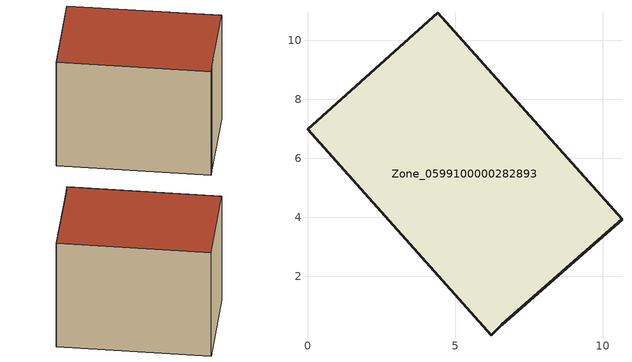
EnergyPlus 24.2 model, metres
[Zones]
Zone_0599100000282893
 floor ground (C_G): 0,6.98 4.42,10.92 10.65,3.94 6.57,0.36 6.21,0.02 z0
 wall outside (C_F): 10.65,3.94 4.42,10.92 0,6.98 6.21,0.02 6.57,0.36 10.65,3.94 z0:7.56
 roof outside (C_R): 4.42,10.92 0,6.98 6.21,0.02 6.57,0.36 10.65,3.94 z7.56
[BUILDING]
Pand.0599100000282893: North Axis=0; Terrain=City; Loads Convergence Tolerance Value=0.04; Temperature Convergence Tolerance Value=0.4; Solar Distribution=FullExterior; Maximum Number of Warmup Days=25; Minimum Number of Warmup Days=1
[Site:Location]
Rotterdam.The.Hague.AP_ZH_NLD Design_Conditions: Latitude=51.96; Longitude=4.45; Time Zone=1; Elevation=-4.5
[SITE:GROUNDTEMPERATURE:BUILDINGSURFACE]
18, 18, 18, 18, 18, 18, 18, 18, 18, 18, 18, 18
[MATERIAL] Thermal Absorptance=0.9; Solar Absorptance=0.7; Visible Absorptance=0.7
Name | Roughness | Thickness | Conductivity | Density | Specific Heat
G.TI.1965-1974 | MediumSmooth | 0.15 | 0.882353 | 540 | 1210
F.TI.1965-1974 | Rough | 0.3 | 0.697674 | 1920 | 840
R.TI.1965-1974 | MediumRough | 0.2 | 0.232558 | 1500 | 1000
[CONSTRUCTION]
C_G: G.TI.1965-1974
C_F: F.TI.1965-1974
C_R: R.TI.1965-1974
[ZONE]
Zone_0599100000282893: Type=1; Multiplier=1; Ceiling Height=Autocalculate; Volume=Autocalculate; Floor Area=autocalculate; Part of Total Floor Area=Yes
[ZONEINFILTRATION:DESIGNFLOWRATE]
Infil_Zone_0599100000282893: Zone or ZoneList or Space or SpaceList=Zone_0599100000282893; Schedule=AlwaysOn; Design Flow Rate Calculation Method=Flow/Area; Flow Rate per Floor Area=0.003; Constant Term Coefficient=1; Temperature Term Coefficient=0; Velocity Term Coefficient=0; Velocity Squared Term Coefficient=0
[HVACTEMPLATE:ZONE:IDEALLOADSAIRSYSTEM]
Zone_0599100000282893: Maximum Heating Supply Air Temperature=50; Minimum Cooling Supply Air Temperature=13; Maximum Heating Supply Air Humidity Ratio=0.0156; Minimum Cooling Supply Air Humidity Ratio=0.0077; Heating Limit=NoLimit; Cooling Limit=NoLimit; Dehumidification Control Type=ConstantSensibleHeatRatio; Cooling Sensible Heat Ratio=0.7; Dehumidification Setpoint=60; Humidification Control Type=None; Humidification Setpoint=30; Outdoor Air Method=None; Outdoor Air Flow Rate per Person=0.00944; Outdoor Air Flow Rate per Zone Floor Area=0; Outdoor Air Flow Rate per Zone=0; Demand Controlled Ventilation Type=None; Outdoor Air Economizer Type=NoEconomizer; Heat Recovery Type=None; Sensible Heat Recovery Effectiveness=0.7; Latent Heat Recovery Effectiveness=0.65
[ZONECONTROL:THERMOSTAT]
ThermostatControl_Zone_0599100000282893: Zone or ZoneList=Zone_0599100000282893; Control Type Schedule=DualSetpointControlType; Control 1=Thermostat_Zone_0599100000282893; Temperature Difference Between Cutout And Setpoint=0
[THERMOSTATSETPOINT:DUALSETPOINT]
Thermostat_Zone_0599100000282893: Heating Setpoint Temperature Schedule=HeatingSetpoint_Zone_0599100000282893; Cooling Setpoint Temperature Schedule=CoolingSetpoint_Zone_0599100000282893
[SCHEDULE:COMPACT]
HeatingSetpoint_Zone_0599100000282893: Through: 12/31, For: AllDays, Until: 24:00, 21
CoolingSetpoint_Zone_0599100000282893: Through: 12/31, For: AllDays, Until: 24:00, 24
DualSetpointControlType: Through: 12/31, For: AllDays, Until: 24:00, 4
AlwaysOn: Through: 12/31, For: AllDays, Until: 24:00, 1
